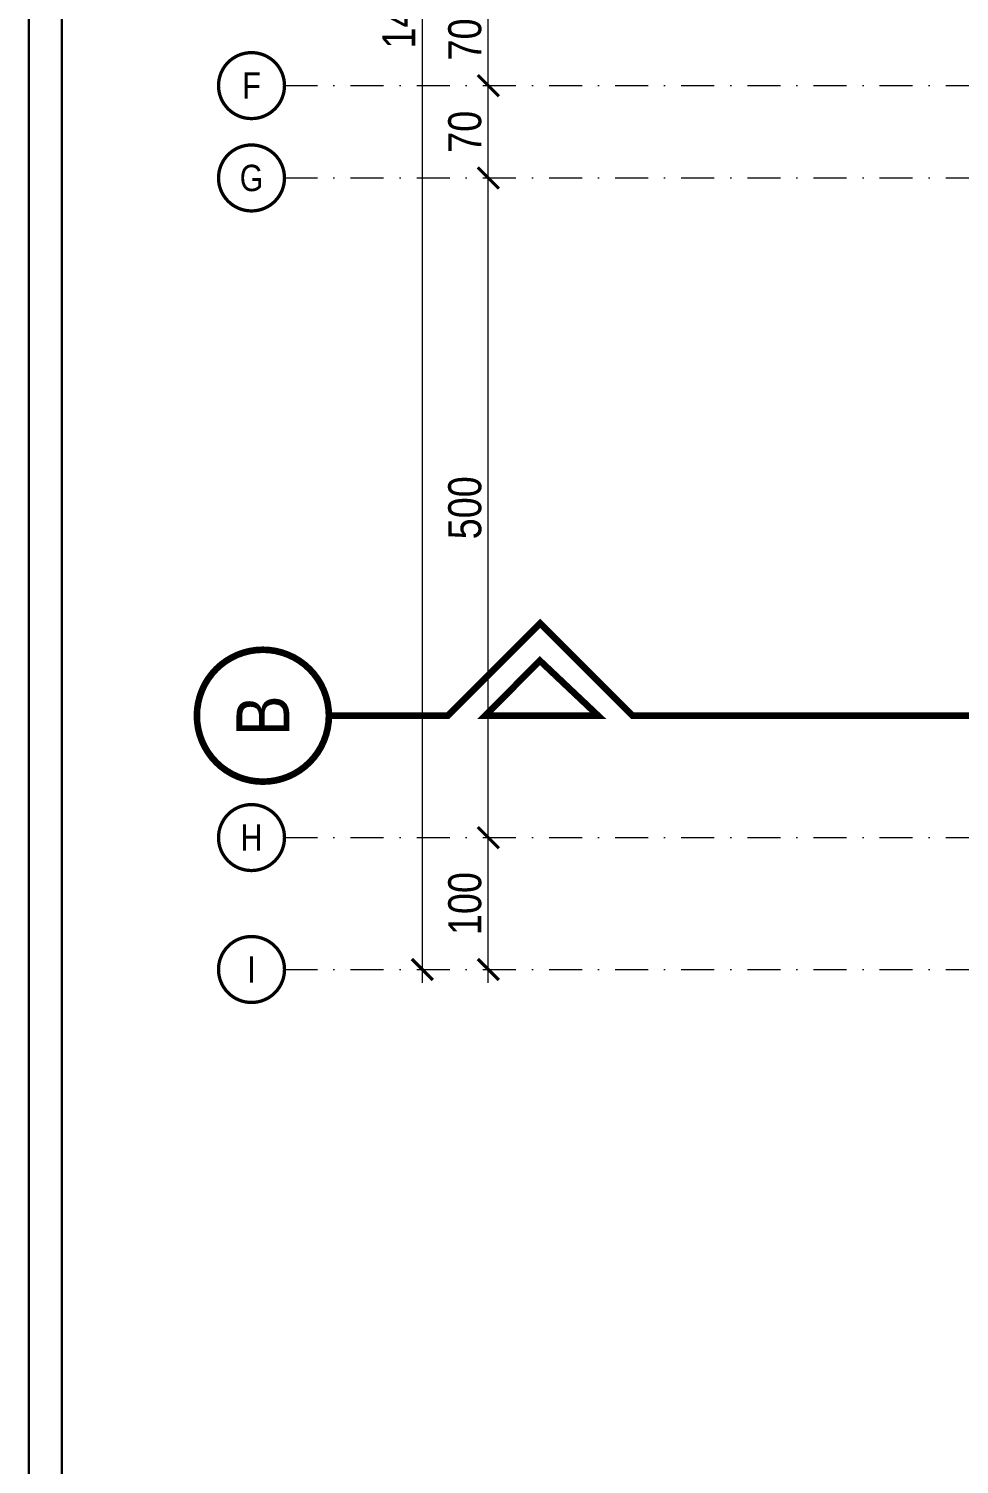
# Model space of a CAD drawing. Header units: centimetres. Extents: x 6300 to 11550, y 0 to 5300.
# Drawn here: x 6300 to 7005, y 1111 to 2200 of the extents above; entities that cross this region are included whole.
import ezdxf
from ezdxf.enums import TextEntityAlignment as Align
from ezdxf.xclip import XClip

# ---------------------------------------------------------------- set-up
doc = ezdxf.new("R2010")
doc.units = ezdxf.units.CM
doc.header["$LTSCALE"] = 100
doc.header["$XCLIPFRAME"] = 0
doc.linetypes.add('D BLOK_AKS_NK$0$DASHDOT2', pattern=[0.5, 0.25, -0.125, 0, -0.125])
doc.linetypes.add('D BLOK_KESİT ÇİZGİSİ$0$DASHDOT', pattern=[1, 0.5, -0.25, 0, -0.25])
for name, color, linetype, lineweight in [('D BLOK_AKS_NK$0$MYD - AKS', 8, 'D BLOK_AKS_NK$0$DASHDOT2', 15), ('D BLOK_AKS_NK$0$MYD - AKS-NO', 7, 'Continuous', 20), ('D BLOK_AKS_NK$0$MYD - DIM-DIS', 2, 'Continuous', 20), ('D BLOK_KESİT ÇİZGİSİ$0$MYD - TEXT-KESIT', 3, 'D BLOK_KESİT ÇİZGİSİ$0$DASHDOT', 18), ('MYD - LEJAND', 7, 'Continuous', 30), ('MYD - TEXT-LEJAND', 252, 'Continuous', 25)]:
    doc.layers.add(name, color=color, linetype=linetype, lineweight=lineweight)
for name, color, linetype, plot in [('D BLOK_AKS_NK$0$MYD - NO-PLOT', 60, 'Continuous', False), ('D BLOK_KESİT ÇİZGİSİ$0$MYD - NO-PLOT', 60, 'Continuous', False), ('D BLOK_MERDİVEN_NK$0$MYD - NO-PLOT', 60, 'Continuous', False), ('D BLOK_STA_NK$0$MYD - NO-PLOT', 60, 'Continuous', False), ('D BLOK_ZK$0$MYD - NO-PLOT', 60, 'Continuous', False)]:
    doc.layers.add(name, color=color, linetype=linetype, plot=plot)
doc.styles.add('ARIEL TUR', font='arial.ttf', dxfattribs={"height": 20})
doc.styles.add('D BLOK_AKS_NK$0$MYD_2.50mm', font='ARIALN.TTF', dxfattribs={"height": 25})
doc.styles.add('D BLOK_AKS_NK$0$MYD_4.00mm', font='ARIALN.TTF', dxfattribs={"height": 40})
doc.styles.add('D BLOK_KESİT ÇİZGİSİ$0$MYD_4.00mm', font='ARIALN.TTF', dxfattribs={"height": 40})
doc.styles.get("Standard").update_dxf_attribs({"font": 'arial.ttf'})
doc.dimstyles.new('D BLOK_AKS_NK$0$MYD_DIM100', dxfattribs={"dimscale": 0, "dimtxt": 25, "dimasz": 16, "dimexe": 10, "dimexo": 0, "dimgap": 5, "dimtad": 1, "dimdec": 1, "dimrnd": 0.5, "dimzin": 12, "dimdsep": 46, "dimtxsty": 'D BLOK_AKS_NK$0$MYD_2.50mm', "dimblk": 'D BLOK_AKS_NK$0$_ARCHTICK', "dimcen": 0.09, "dimdle": 10, "dimclrd": 256, "dimclre": 256, "dimclrt": 256, "dimadec": 0, "dimazin": 0, "dimtfac": 1, "dimtdec": 1, "dimtix": 1, "dimtofl": 0, "dimtmove": 2, "dimatfit": 1, "dimldrblk": 'D BLOK_AKS_NK$0$_ARCHTICK', "dimfxl": 60, "dimfxlon": 1, "dimtolj": 1, "dimtzin": 0, "dimlwd": -1, "dimlwe": -1, "dimarcsym": 0})

# ---------------------------------------------------------------- blocks, each defined once
blk = doc.blocks.new('*U62')
at = {"layer": 'MYD - LEJAND'}
for points in [[(0, 0), (0, 10600), (10500, 10600), (10500, 0)], [(50, 50), (50, 10550), (10450, 10550), (10450, 50)]]:
    blk.add_lwpolyline(points, close=True, dxfattribs=at)
at = {"layer": 'MYD - TEXT-LEJAND', "color": 7, "style": 'ARIEL TUR', "width": 0.8}
for tag, height, p in [('SEMA_ADI', 30, (9470, 2400)), ('PROJE_ADI', 20, (9670, 1156.9)), ('PROJE_NO', 20, (9670, 1075)), ('ISVEREN', 20, (9670, 1025)), ('CIZEN-1', 20, (9670, 935)), ('CIZEN-2', 20, (9670, 885)), ('KONTROL', 20, (9670, 835)), ('TARIH', 20, (9670, 785)), ('ÖLÇEK', 20, (9670, 735))]:
    blk.add_attdef(tag, text='', height=height, dxfattribs=at).set_placement(p, align=Align.MIDDLE_LEFT)
at = {"layer": 'MYD - TEXT-LEJAND', "color": 5, "ltscale": 0.1, "width": 0.8}
for tag, p in [('PAFTAADI1', (9950, 520.3)), ('PAFTAADI2', (9950, 470.3))]:
    blk.add_attdef(tag, text='', height=40.5, dxfattribs=at).set_placement(p, align=Align.MIDDLE_CENTER)
at = {"layer": 'MYD - TEXT-LEJAND', "color": 7, "style": 'ARIEL TUR', "width": 0.8}
blk.add_attdef('PAFTANO', text='', height=80, dxfattribs=at).set_placement((9950, 160), align=Align.MIDDLE_CENTER)
blk = doc.blocks.new('*U135')
at = {"layer": 'D BLOK_ZK$0$MYD - NO-PLOT'}
for points in [[(0, 0), (0, 8900), (10500, 8900), (10500, 0)], [(50, 50), (50, 8850), (10450, 8850), (10450, 50)]]:
    blk.add_lwpolyline(points, close=True, dxfattribs=at)
blk = doc.blocks.new('D BLOK_MERDİVEN_NK')
at = {"layer": 'D BLOK_MERDİVEN_NK$0$MYD - NO-PLOT'}
blk.add_lwpolyline([(4725, 25), (25, 25), (25, 4425), (4725, 4425)], close=True, dxfattribs=at)
blk = doc.blocks.new('D BLOK_STA_NK')
at = {"layer": 'D BLOK_STA_NK$0$MYD - NO-PLOT'}
blk.add_lwpolyline([(25, 4425), (4725, 4425), (4725, 25), (25, 25)], close=True, dxfattribs=at)
blk = doc.blocks.new('D BLOK_AKS_NK$0$TAG_AKS')
at = {"layer": 'D BLOK_AKS_NK$0$MYD - AKS-NO', "const_width": 5}
blk.add_lwpolyline([(0, 100, -1), (0, 0, -1)], format="xyb", close=True, dxfattribs=at)
at = {"layer": 'D BLOK_AKS_NK$0$MYD - AKS-NO', "color": 3, "style": 'D BLOK_AKS_NK$0$MYD_4.00mm'}
blk.add_attdef('AKS', text='', height=40, dxfattribs=at).set_placement((0, 50), align=Align.MIDDLE_CENTER)
blk = doc.blocks.new('D BLOK_AKS_NK$0$_ARCHTICK')
at = {"color": 0, "linetype": 'ByBlock', "const_width": 0.15}
blk.add_lwpolyline([(-0.5, -0.5), (0.5, 0.5)], dxfattribs=at)
blk = doc.blocks.new('*D524')
at = {"layer": 'D BLOK_AKS_NK$0$MYD - DIM-DIS', "transparency": 16777216}
for p, q in [((298.2, 2956.4), (298.2, 1476.4)), ((298.2, 2946.4), (308.2, 2946.4)), ((298.2, 1486.4), (308.2, 1486.4))]:
    blk.add_line(p, q, dxfattribs=at)
at = {"layer": 'Defpoints', "color": 0, "transparency": 16777216}
for p in [(298.2, 2946.4), (298.2, 1486.4), (298.2, 1486.4)]:
    blk.add_point(p, dxfattribs=at)
at = {"layer": 'D BLOK_AKS_NK$0$MYD - DIM-DIS', "transparency": 16777216, "xscale": 16, "yscale": 16, "zscale": 16}
for p, rotation in [((298.2, 2946.4), 90), ((298.2, 1486.4), 270)]:
    blk.add_blockref('D BLOK_AKS_NK$0$_ARCHTICK', p, dxfattribs=dict(at, rotation=rotation))
at = {"layer": 'D BLOK_AKS_NK$0$MYD - DIM-DIS', "transparency": 16777216, "insert": (280.5, 2216.4), "char_height": 25, "attachment_point": 5, "rotation": 90, "style": 'D BLOK_AKS_NK$0$MYD_2.50mm'}
blk.add_mtext('\\A1;1460', dxfattribs=at)
blk = doc.blocks.new('*D525')
at = {"layer": 'D BLOK_AKS_NK$0$MYD - DIM-DIS', "transparency": 16777216}
for p, q in [((348.2, 1476.4), (348.2, 1596.4)), ((348.2, 1586.4), (358.2, 1586.4)), ((348.2, 1486.4), (358.2, 1486.4))]:
    blk.add_line(p, q, dxfattribs=at)
at = {"layer": 'Defpoints', "color": 0, "transparency": 16777216}
for p in [(348.2, 1586.4), (348.2, 1586.4), (348.2, 1486.4)]:
    blk.add_point(p, dxfattribs=at)
at = {"layer": 'D BLOK_AKS_NK$0$MYD - DIM-DIS', "transparency": 16777216, "xscale": 16, "yscale": 16, "zscale": 16}
for p, rotation in [((348.2, 1586.4), 90), ((348.2, 1486.4), 270)]:
    blk.add_blockref('D BLOK_AKS_NK$0$_ARCHTICK', p, dxfattribs=dict(at, rotation=rotation))
at = {"layer": 'D BLOK_AKS_NK$0$MYD - DIM-DIS', "transparency": 16777216, "insert": (330.5, 1536.4), "char_height": 25, "attachment_point": 5, "rotation": 90, "style": 'D BLOK_AKS_NK$0$MYD_2.50mm'}
blk.add_mtext('\\A1;100', dxfattribs=at)
blk = doc.blocks.new('*D526')
at = {"layer": 'D BLOK_AKS_NK$0$MYD - DIM-DIS', "transparency": 16777216}
for p, q in [((348.2, 1576.4), (348.2, 2096.4)), ((348.2, 2086.4), (358.2, 2086.4)), ((348.2, 1586.4), (358.2, 1586.4))]:
    blk.add_line(p, q, dxfattribs=at)
at = {"layer": 'Defpoints', "color": 0, "transparency": 16777216}
for p in [(348.2, 2086.4), (348.2, 2086.4), (348.2, 1586.4)]:
    blk.add_point(p, dxfattribs=at)
at = {"layer": 'D BLOK_AKS_NK$0$MYD - DIM-DIS', "transparency": 16777216, "xscale": 16, "yscale": 16, "zscale": 16}
for p, rotation in [((348.2, 2086.4), 90), ((348.2, 1586.4), 270)]:
    blk.add_blockref('D BLOK_AKS_NK$0$_ARCHTICK', p, dxfattribs=dict(at, rotation=rotation))
at = {"layer": 'D BLOK_AKS_NK$0$MYD - DIM-DIS', "transparency": 16777216, "insert": (330.5, 1836.4), "char_height": 25, "attachment_point": 5, "rotation": 90, "style": 'D BLOK_AKS_NK$0$MYD_2.50mm'}
blk.add_mtext('\\A1;500', dxfattribs=at)
blk = doc.blocks.new('*D527')
at = {"layer": 'D BLOK_AKS_NK$0$MYD - DIM-DIS', "transparency": 16777216}
for p, q in [((348.2, 2146.4), (348.2, 2236.4)), ((348.2, 2226.4), (358.2, 2226.4)), ((348.2, 2156.4), (358.2, 2156.4))]:
    blk.add_line(p, q, dxfattribs=at)
at = {"layer": 'Defpoints', "color": 0, "transparency": 16777216}
for p in [(348.2, 2226.4), (348.2, 2226.4), (348.2, 2156.4)]:
    blk.add_point(p, dxfattribs=at)
at = {"layer": 'D BLOK_AKS_NK$0$MYD - DIM-DIS', "transparency": 16777216, "xscale": 16, "yscale": 16, "zscale": 16}
for p, rotation in [((348.2, 2226.4), 90), ((348.2, 2156.4), 270)]:
    blk.add_blockref('D BLOK_AKS_NK$0$_ARCHTICK', p, dxfattribs=dict(at, rotation=rotation))
at = {"layer": 'D BLOK_AKS_NK$0$MYD - DIM-DIS', "transparency": 16777216, "insert": (330.5, 2191.4), "char_height": 25, "attachment_point": 5, "rotation": 90, "style": 'D BLOK_AKS_NK$0$MYD_2.50mm'}
blk.add_mtext('\\A1;70', dxfattribs=at)
blk = doc.blocks.new('*D552')
at = {"layer": 'D BLOK_AKS_NK$0$MYD - DIM-DIS', "transparency": 16777216}
for p, q in [((348.2, 2076.4), (348.2, 2166.4)), ((348.2, 2156.4), (358.2, 2156.4)), ((348.2, 2086.4), (358.2, 2086.4))]:
    blk.add_line(p, q, dxfattribs=at)
at = {"layer": 'Defpoints', "color": 0, "transparency": 16777216}
for p in [(348.2, 2156.4), (348.2, 2156.4), (348.2, 2086.4)]:
    blk.add_point(p, dxfattribs=at)
at = {"layer": 'D BLOK_AKS_NK$0$MYD - DIM-DIS', "transparency": 16777216, "xscale": 16, "yscale": 16, "zscale": 16}
for p, rotation in [((348.2, 2156.4), 90), ((348.2, 2086.4), 270)]:
    blk.add_blockref('D BLOK_AKS_NK$0$_ARCHTICK', p, dxfattribs=dict(at, rotation=rotation))
at = {"layer": 'D BLOK_AKS_NK$0$MYD - DIM-DIS', "transparency": 16777216, "insert": (330.5, 2121.4), "char_height": 25, "attachment_point": 5, "rotation": 90, "style": 'D BLOK_AKS_NK$0$MYD_2.50mm'}
blk.add_mtext('\\A1;70', dxfattribs=at)
blk = doc.blocks.new('*U561')
at = {"layer": 'D BLOK_KESİT ÇİZGİSİ$0$MYD - TEXT-KESIT', "ltscale": 0.4, "const_width": 5}
blk.add_lwpolyline([(50, -50, -1), (-50, -50, -1)], format="xyb", close=True, dxfattribs=at)
blk.add_lwpolyline([(0, -4339.1), (0, -4249.1), (70, -4179.2), (0, -4109.1), (0, -330), (70, -260), (0, -190), (0, -100)], dxfattribs=at)
blk.add_lwpolyline([(0, -304), (41.7, -259.9), (0, -218.3)], close=True, dxfattribs=at)
at = {"layer": 'D BLOK_KESİT ÇİZGİSİ$0$MYD - TEXT-KESIT', "color": 3, "style": 'D BLOK_KESİT ÇİZGİSİ$0$MYD_4.00mm'}
for tag, p in [('KESIT_ADI', (0, -50)), ('KESIT_ADI2', (0, -4389.1))]:
    blk.add_attdef(tag, text='', height=40, dxfattribs=at).set_placement(p, align=Align.MIDDLE_CENTER)
blk = doc.blocks.new('*U563')
at = {"layer": 'D BLOK_KESİT ÇİZGİSİ$0$MYD - NO-PLOT'}
for points in [[(0, 0), (0, 8900), (10500, 8900), (10500, 0)], [(50, 50), (50, 8850), (10450, 8850), (10450, 50)]]:
    blk.add_lwpolyline(points, close=True, dxfattribs=at)
blk = doc.blocks.new('D BLOK_KESİT ÇİZGİSİ')
ref = blk.add_blockref('*U561', (127.4, 1678.8), dxfattribs=dict(rotation=90))
ref.add_attrib('KESIT_ADI', 'B', dxfattribs={"layer": 'D BLOK_KESİT ÇİZGİSİ$0$MYD - TEXT-KESIT', "color": 3, "height": 40, "rotation": 90, "style": 'D BLOK_KESİT ÇİZGİSİ$0$MYD_4.00mm'}).set_placement((177.4, 1678.8), align=Align.MIDDLE_CENTER)
at = {"layer": 'D BLOK_KESİT ÇİZGİSİ$0$MYD - NO-PLOT', "xscale": 0.5, "yscale": 0.5, "zscale": 0.5}
blk.add_blockref('*U563', (0, 0), dxfattribs=at)
blk = doc.blocks.new('D BLOK_AKS_NK')
at = {"layer": 'D BLOK_AKS_NK$0$MYD - AKS'}
for points in [[(193.78, 2156.42), (4534.65, 2156.42)], [(193.78, 2086.42), (4534.65, 2086.42)], [(193.78, 1586.42), (4534.65, 1586.42)], [(193.78, 1486.42), (4534.65, 1486.42)]]:
    blk.add_lwpolyline(points, dxfattribs=at)
at = {"layer": 'D BLOK_AKS_NK$0$MYD - NO-PLOT'}
blk.add_lwpolyline([(25, 4425), (4725, 4425), (4725, 25), (25, 25)], close=True, dxfattribs=at)
ref = blk.add_blockref('D BLOK_AKS_NK$0$TAG_AKS', (168.78, 2131.42), dxfattribs=dict(xscale=0.5, yscale=0.5, zscale=0.5))
ref.add_attrib('AKS', 'F', dxfattribs={"layer": 'D BLOK_AKS_NK$0$MYD - AKS-NO', "color": 3, "linetype": 'ByBlock', "height": 20, "style": 'D BLOK_AKS_NK$0$MYD_4.00mm'}).set_placement((168.78, 2156.42), align=Align.MIDDLE_CENTER)
ref = blk.add_blockref('D BLOK_AKS_NK$0$TAG_AKS', (168.78, 2061.42), dxfattribs=dict(xscale=0.5, yscale=0.5, zscale=0.5))
ref.add_attrib('AKS', 'G', dxfattribs={"layer": 'D BLOK_AKS_NK$0$MYD - AKS-NO', "color": 3, "linetype": 'ByBlock', "height": 20, "style": 'D BLOK_AKS_NK$0$MYD_4.00mm'}).set_placement((168.78, 2086.42), align=Align.MIDDLE_CENTER)
ref = blk.add_blockref('D BLOK_AKS_NK$0$TAG_AKS', (168.78, 1561.42), dxfattribs=dict(xscale=0.5, yscale=0.5, zscale=0.5))
ref.add_attrib('AKS', 'H', dxfattribs={"layer": 'D BLOK_AKS_NK$0$MYD - AKS-NO', "color": 3, "linetype": 'ByBlock', "height": 20, "style": 'D BLOK_AKS_NK$0$MYD_4.00mm'}).set_placement((168.78, 1586.42), align=Align.MIDDLE_CENTER)
ref = blk.add_blockref('D BLOK_AKS_NK$0$TAG_AKS', (168.78, 1461.42), dxfattribs=dict(xscale=0.5, yscale=0.5, zscale=0.5))
ref.add_attrib('AKS', 'I', dxfattribs={"layer": 'D BLOK_AKS_NK$0$MYD - AKS-NO', "color": 3, "linetype": 'ByBlock', "height": 20, "style": 'D BLOK_AKS_NK$0$MYD_4.00mm'}).set_placement((168.78, 1486.42), align=Align.MIDDLE_CENTER)
at = {"layer": 'D BLOK_AKS_NK$0$MYD - DIM-DIS'}
for base, p1, p2, picture, middle in [((298.22, 1486.42), (298.22, 2946.42), (298.22, 1486.42), '*D524', (280.45, 2216.42)), ((348.22, 2226.42), (348.22, 2156.42), (348.22, 2226.42), '*D527', (330.45, 2191.42)), ((348.22, 2156.42), (348.22, 2086.42), (348.22, 2156.42), '*D552', (330.45, 2121.42)), ((348.22, 2086.42), (348.22, 1586.42), (348.22, 2086.42), '*D526', (330.45, 1836.42)), ((348.22, 1586.42), (348.22, 1486.42), (348.22, 1586.42), '*D525', (330.45, 1536.42))]:
    dim = blk.add_linear_dim(base=base, p1=p1, p2=p2, angle=90, dimstyle='D BLOK_AKS_NK$0$MYD_DIM100', override={"dimscale": 1}, dxfattribs=at)
    dim.commit()
    dim.dimension.update_dxf_attribs({"geometry": picture, "text_midpoint": middle})
blk = doc.blocks.new('D BLOK_ZK')
for name in ['D BLOK_KESİT ÇİZGİSİ', 'D BLOK_AKS_NK']:
    blk.add_blockref(name, (0, 0))
at = {"layer": 'D BLOK_ZK$0$MYD - NO-PLOT', "xscale": 0.5, "yscale": 0.5, "zscale": 0.5}
blk.add_blockref('*U135', (0, 0), dxfattribs=at)
blk.add_blockref('D BLOK_MERDİVEN_NK', (0, 0))
blk.add_blockref('D BLOK_STA_NK', (0, 0))

msp = doc.modelspace()

# ---------------------------------------------------------------- block references
ref = msp.add_blockref('D BLOK_ZK', (6300, 0))
XClip(ref).set_block_clipping_path([(24.9999999999, 25.0000000598), (4724.9999999999, 4424.0000000001)])

# ---------------------------------------------------------------- next in the draw order: block references
at = {"layer": 'MYD - LEJAND', "xscale": 0.4999999999999999, "yscale": 0.4999999999999999, "zscale": 0.4999999999999999}
msp.add_blockref('*U62', (6300, 0), dxfattribs=at)

doc.saveas('drawing.dxf')
